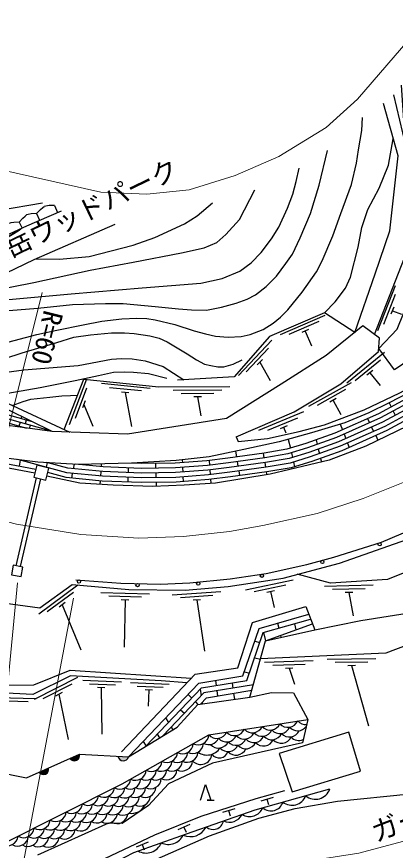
# Model space of a CAD drawing. Units: millimetres at full size, sheet at 1:1000; details may follow other scales. Extents: x 40000 to 680000, y 20000 to 380000.
# Drawn here: x 195222 to 230244, y 262811 to 339875 of the extents above; entities that cross this region are included whole.
import ezdxf
from ezdxf.enums import TextEntityAlignment as Align

# ---------------------------------------------------------------- set-up
doc = ezdxf.new("R2010")
doc.units = ezdxf.units.MM
doc.header["$LTSCALE"] = 1000
doc.linetypes.add('CHAIN', pattern=[18.5, 12, -1.5, 3.5, -1.5])
for name, color, linetype, lineweight in [('M-BGD', 7, 'Continuous', 25), ('M-BMK', 2, 'CHAIN', 13), ('M-STR-HTXT', 7, 'Continuous', 13)]:
    doc.layers.add(name, color=color, linetype=linetype, lineweight=lineweight)
doc.layers.add('M-BMK-HTXT', color=7, linetype='Continuous')
doc.styles.add('ＭＳ ゴシック', font='')
doc.styles.get('ＭＳ ゴシック').set_extended_font_data('MS Gothic')

msp = doc.modelspace()

# ---------------------------------------------------------------- hatches: boundary and pattern name
at = {"layer": 'M-BGD'}
for points in [[(201037, 271709), (200132, 271305, 0.82183)], [(205580, 271464), (204591, 271514, 0.82183)], [(198171, 270434), (197265, 270033, 0.82183)]]:
    msp.add_hatch(color=256, dxfattribs=at).paths.add_polyline_path(points)

# ---------------------------------------------------------------- linework, layer by layer
for p, q in [((198712, 322427), (198998, 321776)), ((197070, 321689), (197349, 321053)), ((195467, 320871), (195717, 320327)), ((230237, 315009), (228584, 310824)), ((230241, 314201), (229138, 311411)), ((230097, 313021), (229840, 312370)), ((223721, 312265), (219600, 310457)), ((229968, 312696), (230812, 312363)), ((223155, 311689), (220408, 310484)), ((222222, 310952), (221581, 310671)), ((221902, 310811), (222504, 309438)), ((218822, 309974), (215724, 306710)), ((218523, 309224), (216458, 307048)), ((229249, 308835), (225768, 305983)), ((217949, 308183), (217467, 307676)), ((217708, 307929), (218671, 306228)), ((228859, 308128), (226539, 306227)), ((228160, 307167), (227618, 306723)), ((227889, 306945), (228840, 305785)), ((201671, 306351), (200083, 302141)), ((207559, 305494), (203083, 305952)), ((226152, 306026), (222224, 303830)), ((201687, 305544), (200628, 302737)), ((206782, 305272), (203798, 305578)), ((214199, 305336), (209699, 305307)), ((225644, 305398), (223025, 303934)), ((205608, 305090), (204912, 305162)), ((205260, 305126), (205856, 301975)), ((213451, 305031), (210451, 305012)), ((212303, 304724), (211603, 304719)), ((211953, 304721), (212256, 302976)), ((224786, 304575), (224175, 304233)), ((190580, 304165), (196641, 302452)), ((190725, 303752), (198408, 301580)), ((201562, 304362), (201315, 303707)), ((201439, 304034), (202265, 302030)), ((224481, 304404), (225213, 303095)), ((229675, 304188), (229859, 303808)), ((190869, 303338), (196140, 301848)), ((195661, 302729), (195712, 302910)), ((221758, 303334), (217603, 301607)), ((230050, 303416), (230241, 303023)), ((195466, 302039), (195563, 302384)), ((196025, 302253), (196123, 302598)), ((196400, 301814), (196487, 302123)), ((196585, 302468), (196588, 302478)), ((221181, 302770), (218411, 301618)), ((225139, 302210), (225344, 301681)), ((227662, 302717), (227853, 302324)), ((195919, 301877), (195928, 301908)), ((220234, 302051), (219588, 301782)), ((219911, 301917), (220122, 301409)), ((228044, 301932), (228234, 301540)), ((220343, 300798), (220535, 299979)), ((222918, 300756), (223018, 300329)), ((225501, 301274), (225658, 300867)), ((228425, 301147), (228636, 300713)), ((223117, 299902), (223217, 299474)), ((225816, 300459), (225973, 300052)), ((215467, 299701), (215551, 299181)), ((218025, 299525), (218095, 299095)), ((220634, 299554), (220733, 299128)), ((223317, 299047), (223400, 298691)), ((195559, 298872), (195457, 298337)), ((198051, 298656), (197939, 298226)), ((200547, 298509), (200458, 298084)), ((203046, 298532), (203028, 298274)), ((208047, 298575), (208065, 298139)), ((210533, 298920), (210544, 298649)), ((213037, 298851), (213065, 298415)), ((215621, 298750), (215691, 298320)), ((218164, 298664), (218234, 298234)), ((220833, 298703), (220932, 298277)), ((200368, 297655), (200279, 297225)), ((202998, 297839), (202968, 297404)), ((205534, 298168), (205523, 297732)), ((208083, 297703), (208101, 297267)), ((210562, 298213), (210580, 297778)), ((213093, 297979), (213121, 297543)), ((215760, 297889), (215830, 297459)), ((218304, 297803), (218347, 297535)), ((195186, 289109), (197064, 297239)), ((195580, 289037), (197451, 297137)), ((202938, 296969), (202915, 296639)), ((205511, 297296), (205500, 296861)), ((208119, 296831), (208134, 296472)), ((210598, 297342), (210616, 296906)), ((213150, 297107), (213173, 296737)), ((220788, 287784), (216386, 286850)), ((200892, 287327), (197273, 284652)), ((214095, 286701), (209604, 286407)), ((220117, 287335), (217182, 286712)), ((219054, 286803), (218369, 286657)), ((218712, 286730), (219023, 285263)), ((228185, 287309), (223686, 287190)), ((227443, 286989), (224444, 286910)), ((200467, 286640), (198054, 284857)), ((207516, 286506), (203017, 286611)), ((206759, 286224), (203760, 286294)), ((205602, 285951), (204902, 285967)), ((205252, 285959), (205150, 281595)), ((213366, 286353), (210372, 286157)), ((212238, 285979), (211539, 285933)), ((211889, 285956), (212583, 281226)), ((226301, 286659), (225601, 286640)), ((225951, 286650), (226358, 284498)), ((199720, 285715), (199158, 285299)), ((199439, 285507), (201163, 281342)), ((221977, 285348), (222784, 283208)), ((218033, 282933), (222412, 284194)), ((218236, 282168), (222581, 283748)), ((219359, 283815), (219466, 283346)), ((220908, 283761), (221039, 283187)), ((216509, 278499), (218033, 282933)), ((218038, 282935), (218236, 282168)), ((217259, 282161), (217724, 282032)), ((219621, 282671), (219661, 282494)), ((217236, 280614), (217765, 280467)), ((222653, 280327), (218156, 280165)), ((221915, 280000), (218917, 279892)), ((228442, 280503), (223942, 280463)), ((227694, 280197), (224694, 280170)), ((226547, 279886), (225847, 279880)), ((226197, 279883), (227759, 274305)), ((216284, 279324), (216748, 279195)), ((220776, 279659), (220077, 279634)), ((220426, 279646), (220925, 278183)), ((200853, 278789), (196844, 276744)), ((204920, 278369), (201341, 278506)), ((209322, 278152), (205743, 278288)), ((212310, 277817), (216509, 278499)), ((213600, 278514), (213666, 278037)), ((215146, 278278), (215212, 277801)), ((200321, 278181), (197648, 276818)), ((204373, 278090), (201960, 278182)), ((203390, 277827), (202691, 277854)), ((203040, 277841), (203096, 273562)), ((208775, 277872), (206362, 277964)), ((207792, 277610), (207093, 277636)), ((207168, 272430), (212310, 277817)), ((207443, 277623), (207385, 276124)), ((212199, 277700), (212282, 277091)), ((217113, 278111), (212547, 277368)), ((213731, 277561), (213797, 277084)), ((197039, 276823), (192541, 276938)), ((199433, 277391), (198809, 277073)), ((199121, 277232), (199993, 273052)), ((208755, 273397), (212547, 277368)), ((211070, 277214), (211409, 276873)), ((215277, 277325), (215356, 276756)), ((196282, 276542), (193283, 276619)), ((211748, 276532), (211986, 276293)), ((212366, 276483), (212385, 276348)), ((210389, 275804), (210743, 275479)), ((208998, 275044), (209257, 274619)), ((209516, 274194), (209664, 273950)), ((206927, 272874), (207186, 272449)), ((208221, 273534), (208427, 273197)), ((212834, 267445), (213500, 267445)), ((213167, 267445), (212834, 267445)), ((218947, 267702), (217796, 267362)), ((218371, 267532), (218513, 267052)), ((215393, 266659), (214249, 266298)), ((214821, 266479), (214971, 266002)), ((211230, 265190), (210138, 264693)), ((210684, 264941), (210892, 264486)), ((207395, 263555), (206278, 263116)), ((206836, 263336), (207019, 262870))]:
    msp.add_line(p, q, dxfattribs=at)
for points in [[(197624, 322650), (193599, 321971), (190392, 321279), (186717, 320512), (183030, 319971), (180037, 319782), (177923, 319845), (176363, 320147), (174399, 320852), (172437, 321971), (170184, 323669), (168173, 325185), (165188, 327309), (162159, 329563), (159048, 331819), (154968, 334677), (152882, 336141), (150912, 337594), (149396, 338814)], [(228309, 310507), (231384, 318290), (232835, 321963), (234193, 326615), (234906, 332483), (234403, 338351)], [(230062, 332651), (231186, 327971), (230811, 333546)], [(226485, 310687), (228372, 316110), (229728, 320090), (230499, 327008), (229146, 331861)], [(193956, 309667), (197081, 310495), (198926, 310885), (201377, 311377), (203087, 311720), (204962, 311955), (206335, 312000), (207248, 311987), (208031, 311857), (209841, 311416), (211649, 310846), (212698, 310542), (213618, 310348), (214770, 310263), (215973, 310315), (216828, 310509), (218013, 310962), (218953, 311540), (219627, 312110), (220307, 312763), (221636, 314417), (222945, 316297), (223470, 317313), (224475, 319628), (225200, 321689), (226179, 324372), (226639, 326330), (226846, 327579), (227140, 329349), (227203, 330560)], [(223678, 312497), (224693, 313501), (225633, 314781), (226103, 315783), (226804, 318562), (227157, 320382), (227711, 322045), (228757, 324021), (229615, 326134), (230057, 328593)], [(194485, 312712), (197166, 312937), (200379, 313278), (203430, 313375), (205070, 313356), (208017, 313072), (210190, 312860), (211379, 312777), (212771, 312751), (214153, 313027), (215533, 313382), (216535, 313772), (217320, 314165), (218299, 314937), (219238, 315902), (220127, 317056), (220745, 317931), (221454, 319438), (222407, 321693), (223193, 324313), (223985, 327493)], [(187636, 313114), (193823, 313668), (200252, 314269), (206842, 314823), (212253, 315247), (214238, 315670), (215855, 316338), (216918, 317132), (217840, 318066), (218802, 319325), (219468, 320425), (220261, 322165), (220756, 323464), (221083, 324633), (221352, 325870)], [(254145, 325171), (248103, 317983), (245301, 314925), (240966, 311550), (238308, 309388), (235205, 307342), (232243, 305509), (229675, 304188), (227788, 303250), (225570, 302343), (222501, 301395), (219495, 300563), (216245, 299860), (213015, 299199), (209976, 298858), (205830, 298591), (200917, 298488), (197186, 298706), (193445, 299165), (193324, 298741)], [(254702, 324693), (247630, 316191), (245723, 314012), (243247, 311607), (240545, 309303), (236570, 306336), (233001, 304017), (229258, 301997), (225139, 300157), (222382, 299178), (220511, 298604), (218308, 298244), (214932, 297774), (212957, 297522), (209942, 297291), (206748, 297249), (203157, 297386), (199867, 297703), (195333, 298934)], [(254371, 324977), (247299, 316474), (245407, 314313), (242954, 311930), (240273, 309644), (236320, 306694), (232778, 304392), (229065, 302389), (224977, 300562), (222245, 299592), (220411, 299029), (218243, 298675), (214875, 298206), (212912, 297956), (209922, 297727), (206753, 297686), (203186, 297821), (199945, 298133), (198012, 298658)], [(190486, 314373), (192874, 314531), (196822, 315297), (202016, 316449), (206009, 317171), (210482, 318053), (212578, 318516), (213731, 318992), (214578, 319725), (215843, 321126), (217244, 323859)], [(255343, 324143), (247835, 315077), (244445, 311416), (239770, 307396), (235934, 304679), (232290, 302489), (227524, 300172), (224138, 298864), (218674, 297588), (213599, 296765), (210716, 296579), (207802, 296458), (204141, 296555), (201070, 296766), (198021, 297403)], [(255033, 324409), (247962, 315908), (246040, 313712), (243541, 311285), (240817, 308963), (236819, 305978), (233223, 303642), (229451, 301606), (225302, 299752), (222519, 298764), (220610, 298178), (218374, 297813), (214990, 297342), (213001, 297088), (209961, 296856), (206743, 296813), (203128, 296951), (199788, 297272), (198106, 297729)], [(196965, 317486), (199191, 317468), (201929, 317715), (205993, 318765), (207999, 319463), (210753, 320717), (211914, 321472), (213323, 322655)], [(197070, 321689), (197415, 322050), (197635, 322235), (197768, 322332)], [(198712, 322427), (198214, 322408), (197929, 322367), (197768, 322332)], [(175062, 313298), (176656, 313248), (178285, 313369), (181430, 314198), (187698, 316644), (196172, 320537), (199376, 321942)], [(195467, 320871), (195793, 321249), (196004, 321444), (196132, 321548)], [(197070, 321689), (196573, 321646), (196291, 321591), (196132, 321548)], [(167965, 311456), (171626, 310838), (174912, 310411), (177694, 310354), (180431, 310658), (183889, 311615), (189012, 313664), (196850, 317436), (204339, 320690)], [(195467, 320871), (194968, 320849), (194684, 320805), (194524, 320769)], [(200690, 287824), (204847, 287519), (208529, 287422), (211242, 287549), (214962, 287906), (218299, 288397), (222059, 289233), (224547, 289918), (228962, 291306), (232611, 292824), (236459, 294525), (240261, 296523), (243346, 298447), (246557, 300671), (249675, 303184), (252425, 305731), (254955, 308432), (258774, 312813), (262804, 317743)], [(246696, 316448), (245090, 314613), (242660, 312253), (240000, 309985), (236071, 307051), (232555, 304768), (228873, 302780), (224815, 300967), (222108, 300006), (220312, 299455), (218178, 299106), (214817, 298639), (212868, 298390), (209903, 298163), (206759, 298122), (203216, 298256), (200651, 298503)], [(128709, 308089), (135686, 310725), (141214, 312877), (144837, 313615), (149033, 314069), (151764, 313429), (154337, 312309), (156765, 310831), (160695, 307842), (162625, 306084), (166576, 303805), (197000, 298045)], [(128832, 307762), (135811, 310398), (141313, 312540), (144891, 313269), (149011, 313714), (151653, 313095), (154175, 311998), (156568, 310541), (160471, 307573), (162418, 305800), (166452, 303472), (196911, 297705)], [(154562, 312172), (155829, 314107), (160205, 311931), (167337, 309356), (170915, 309458), (176251, 309223), (176317, 308607), (181094, 305262), (184524, 304493), (191766, 306669), (195884, 307241), (200923, 307637), (203985, 308217), (204927, 308277), (205918, 308250), (207121, 308057), (208774, 307528), (210696, 306318)], [(198498, 301535), (194505, 303507), (190406, 304666), (187976, 302171), (166538, 306272), (162121, 309127), (159693, 311442), (155552, 313684)], [(226485, 310687), (223678, 312497), (218607, 310312), (215334, 306594), (210085, 306282)], [(215534, 301037), (220886, 303339), (225191, 305942), (228698, 308919), (228781, 310163), (227236, 311292), (223854, 308566), (219685, 305893), (214622, 302740), (205471, 301287), (198498, 301535), (191159, 302509), (188264, 299699)], [(194133, 308262), (195735, 308792), (198922, 309768), (200496, 310250), (202052, 310473), (203993, 310648), (205201, 310654), (206080, 310596), (207548, 310370), (208388, 310144), (209150, 309828), (210987, 308708), (211840, 308159), (212604, 307751), (213185, 307616), (213831, 307519), (214394, 307506), (215240, 307758), (216073, 308158)], [(167337, 309356), (166990, 308526), (171727, 306970), (175869, 306362), (181196, 304174), (187955, 302981), (190255, 305111), (194433, 304117), (200142, 301477)], [(237968, 309164), (235821, 307409), (232333, 305143), (228680, 303171), (224653, 301373), (221971, 300420), (220212, 299880), (218113, 299537), (214760, 299071), (212824, 298824), (209883, 298599), (206764, 298558), (205852, 298592)], [(193654, 304957), (197382, 305608), (200645, 306248), (202783, 306717), (204163, 307000), (205169, 307059), (206030, 307026), (207420, 306902), (209109, 306446)], [(199624, 301717), (201427, 306366), (208358, 305659), (214947, 305673)], [(215534, 301037), (215723, 300590), (218406, 300895), (221345, 301533), (223707, 302150), (227373, 303539), (230645, 305111), (232828, 306267)], [(194817, 303939), (195811, 304294), (196523, 304503), (198293, 304699), (199409, 304816), (200199, 304862), (200858, 304900)], [(257575, 304236), (257888, 301997), (255340, 297932), (252719, 294682), (248805, 290699), (246578, 288473), (242213, 286156), (237512, 284107), (229350, 281031), (217776, 280505)], [(237874, 294670), (235781, 290377), (229525, 287852), (224250, 287500), (221174, 288325)], [(180537, 265269), (179049, 268484), (178208, 271367), (177367, 272763), (175765, 274585), (174466, 277450), (172208, 282574), (171327, 286507), (173126, 287259), (175363, 288208), (197376, 285224), (200341, 287384), (205608, 286907), (210814, 286869), (214797, 287214), (219868, 287981), (225090, 289357), (231295, 291542)], [(216793, 276954), (218236, 282168), (222784, 283208), (227056, 284044), (232119, 284852), (237844, 286733), (239613, 288774)], [(173126, 287259), (173856, 285748), (174467, 284485), (176840, 283579), (176751, 280285), (182179, 277532), (182392, 275633), (189469, 272821), (190453, 270642), (196119, 269526), (201022, 271696), (205580, 271464), (212074, 278265), (216148, 278928), (217660, 283326), (222242, 284646)], [(173856, 285748), (175587, 286005), (186318, 281169), (190148, 279468), (194148, 278084), (196821, 278103), (200184, 279470), (211372, 278733)], [(204909, 271925), (211722, 279102), (215674, 279676), (217038, 283868), (221977, 285348)], [(210958, 278298), (208580, 278490), (200186, 278931), (196728, 277212), (193650, 277382), (189566, 278770), (177522, 284310), (177166, 283474), (176840, 283579)], [(212215, 276324), (212783, 276919), (216972, 277601)], [(205580, 271464), (210059, 274191), (211986, 276293), (216793, 276954), (218796, 277401), (220838, 277362), (222141, 274913), (221655, 272733), (213348, 270864), (209279, 268954), (207411, 266950), (204980, 265298), (203715, 265317), (197136, 262378)], [(193869, 263371), (204976, 268953), (212995, 273489), (222141, 274913)], [(203372, 262070), (208013, 264241), (212298, 265967), (217358, 267594), (220014, 268337)], [(204393, 261758), (206046, 262611), (210933, 264329), (217283, 266562), (224187, 268482)], [(207944, 261902), (213052, 264147), (217626, 265798), (220966, 266673), (224907, 267350), (231570, 268026), (239265, 268782)], [(212227, 267445), (212697, 268883), (213167, 267445)]]:
    msp.add_lwpolyline(points, dxfattribs=at)
for points in [[(228717, 309213), (230399, 310976), (233474, 318542), (236175, 323163), (238717, 329362), (239242, 327075), (239651, 322360), (238303, 315116), (237246, 313119), (233916, 309790), (230168, 307239)], [(196807, 297306), (197919, 297015), (198211, 298127), (197098, 298419)], [(194745, 288275), (195630, 288112), (195793, 288998), (194907, 289160)], [(219510, 271774), (220702, 268232), (227021, 270134), (225932, 273744)]]:
    msp.add_lwpolyline(points, close=True, dxfattribs=at)
for centre in [(228796, 291096), (223492, 289472), (217902, 288187), (200987, 287652), (206405, 287328), (212012, 287472)]:
    msp.add_circle(centre, 150, dxfattribs=at)
for centre, radius, start, end in [((218665, 274914), 989, 221.62232, 336.08033), ((220308, 275169), 989, 221.62232, 336.08033), ((221952, 275425), 989, 221.62232, 274.8679), ((213735, 274146), 989, 221.62232, 336.08033), ((215378, 274402), 989, 221.62232, 336.08033), ((216270, 274081), 989, 221.62232, 336.08033), ((217021, 274658), 989, 221.62232, 336.08033), ((217913, 274337), 989, 221.62232, 336.08033), ((218804, 274017), 989, 221.62232, 336.08033), ((219556, 274593), 989, 221.62232, 336.08033), ((220448, 274273), 989, 221.62232, 336.08033), ((221200, 274849), 989, 221.62232, 323.61818), ((212008, 273545), 989, 242.26637, 356.72437), ((212983, 273570), 989, 241.88375, 336.08033), ((213874, 273249), 989, 221.62232, 336.08033), ((214626, 273825), 989, 221.62232, 336.08033), ((215518, 273505), 989, 221.62232, 336.08033), ((217161, 273761), 989, 221.62232, 336.08033), ((218053, 273441), 989, 221.62232, 336.08033), ((219696, 273697), 989, 221.62232, 336.08033), ((221339, 273953), 989, 221.62232, 292.85899), ((210560, 272726), 989, 242.26637, 356.72437), ((211507, 272741), 989, 242.26637, 356.72437), ((212819, 273069), 1447, 235.24759, 326.57799), ((214766, 272929), 989, 221.62232, 336.08033), ((215505, 272597), 989, 221.62232, 336.08033), ((216409, 273185), 989, 221.62232, 336.08033), ((200544, 271596), 505, 215.19033, 12.84852), ((205090, 271587), 505, 188.25474, 345.91293), ((209112, 271908), 989, 242.26637, 356.72437), ((210060, 271922), 989, 242.26637, 356.72437), ((211007, 271937), 989, 242.26637, 356.72437), ((212249, 271775), 1029, 222.83104, 355.5573), ((213958, 272200), 849, 216.43226, 342.1636), ((207665, 271089), 989, 242.26637, 356.72437), ((208612, 271103), 989, 242.26637, 356.72437), ((209559, 271118), 989, 242.26637, 356.72437), ((210506, 271132), 989, 242.26637, 356.72437), ((197679, 270323), 505, 215.04318, 12.70137), ((206217, 270270), 989, 242.26637, 356.72437), ((207164, 270284), 989, 242.26637, 356.72437), ((208112, 270299), 989, 242.26637, 356.72437), ((209059, 270313), 989, 242.26637, 356.72437), ((204769, 269451), 989, 239.63093, 356.72437), ((205717, 269465), 989, 242.26637, 356.72437), ((206664, 269480), 989, 242.26637, 356.72437), ((207611, 269495), 989, 242.26637, 356.72437), ((203286, 268702), 989, 239.45338, 353.91138), ((204233, 268671), 989, 239.45338, 353.91138), ((205180, 268639), 989, 239.45338, 356.89151), ((206163, 268676), 989, 242.26637, 356.72437), ((207111, 268690), 989, 242.26637, 356.72437), ((222858, 268938), 1406, 230.00936, 341.07628), ((201800, 267956), 989, 239.45338, 353.91138), ((202747, 267924), 989, 239.45338, 353.91138), ((203693, 267892), 989, 239.45338, 353.91138), ((204640, 267860), 989, 239.45338, 353.91138), ((205587, 267828), 989, 239.45338, 357.00752), ((206610, 267886), 989, 242.26637, 356.72437), ((220691, 268318), 1344, 230.98004, 340.1056), ((200314, 267209), 989, 239.45338, 353.91138), ((201261, 267177), 989, 239.45338, 353.91138), ((202207, 267145), 989, 239.45338, 353.91138), ((203154, 267113), 989, 239.45338, 353.91138), ((204101, 267081), 989, 239.45338, 353.91138), ((205048, 267049), 989, 239.45338, 353.91138), ((205816, 267635), 1419, 261.42695, 334.56165), ((216775, 267233), 1297, 237.53381, 338.43369), ((218752, 267593), 1139, 227.37343, 343.7122), ((198828, 266462), 989, 239.45338, 353.91138), ((199774, 266430), 989, 239.45338, 353.91138), ((200721, 266398), 989, 239.45338, 353.91138), ((201668, 266366), 989, 239.45338, 353.91138), ((202615, 266334), 989, 239.45338, 353.91138), ((203562, 266302), 989, 239.45338, 353.91138), ((204508, 266270), 989, 239.45338, 353.91138), ((214895, 266743), 1329, 245.83455, 332.90253), ((197342, 265715), 989, 239.45338, 353.91138), ((198288, 265683), 989, 239.45338, 353.91138), ((199235, 265651), 989, 239.45338, 353.91138), ((200182, 265619), 989, 239.45338, 353.91138), ((201129, 265587), 989, 239.45338, 353.91138), ((213382, 265724), 988, 230.00262, 348.73446), ((195855, 264968), 989, 239.45338, 353.91138), ((196802, 264936), 989, 239.45338, 353.91138), ((197749, 264904), 989, 239.45338, 353.91138), ((198696, 264872), 989, 239.45338, 353.91138), ((199643, 264840), 989, 239.45338, 353.91138), ((211295, 265698), 1625, 245.4732, 333.26388), ((194369, 264221), 989, 239.45338, 353.91138), ((195316, 264189), 989, 239.45338, 353.91138), ((196263, 264157), 989, 239.45338, 353.91138), ((197210, 264125), 989, 239.45338, 353.91138), ((198156, 264093), 989, 239.45338, 353.91138), ((209272, 264839), 1484, 243.38897, 335.34811), ((207185, 264100), 1539, 241.22153, 337.51555)]:
    msp.add_arc(centre, radius, start, end, dxfattribs=at)
at = {"layer": 'M-BMK'}
msp.add_lwpolyline([(231286, 296931), (227279, 295335), (223000, 293946), (217993, 292827), (214903, 292291), (210652, 291833), (206525, 291682), (201145, 292018), (195211, 292959), (192422, 293659), (176192, 297187), (169841, 298556), (162757, 300375), (152966, 302503), (148735, 303540), (147045, 303803), (143921, 304111), (140268, 304243), (137004, 304298), (133086, 304100)], dxfattribs=at)
at = {"layer": 'M-STR-HTXT'}
for p, q in [((192422, 293659), (197580, 314377)), ((195224, 258474), (200468, 286133))]:
    msp.add_line(p, q, dxfattribs=at)
for points in [[(167400, 331639), (203004, 323649), (207269, 323478), (211191, 323878), (215432, 325199), (219469, 326944), (223834, 329641), (226753, 332245), (234870, 341706)], [(195814, 261584), (202935, 260783), (209965, 260673), (218321, 261226), (226865, 262537), (235983, 264977), (246543, 269235), (253354, 272740), (260712, 277570), (267061, 282563), (275314, 290747), (280128, 296584), (282891, 300511)], [(212294, 254756), (192201, 255632), (195286, 287525)]]:
    msp.add_lwpolyline(points, dxfattribs=at)

# ---------------------------------------------------------------- texts
at = {"layer": 'M-BMK-HTXT', "style": 'ＭＳ ゴシック'}
msp.add_text('至\u3000鳥防止岳ウッドパーク', height=1833, rotation=25.699, dxfattribs=at).set_placement((183598, 311656), align=Align.BOTTOM_LEFT)
at = {"layer": 'M-STR-HTXT', "style": 'ＭＳ ゴシック'}
for s, rotation, p in [('R=60', 256.018, (197231, 312975)), ('ガードレール', 21.269, (228669, 263041))]:
    msp.add_text(s, height=1833, rotation=rotation, dxfattribs=at).set_placement(p, align=Align.BOTTOM_LEFT)

doc.saveas('drawing.dxf')
